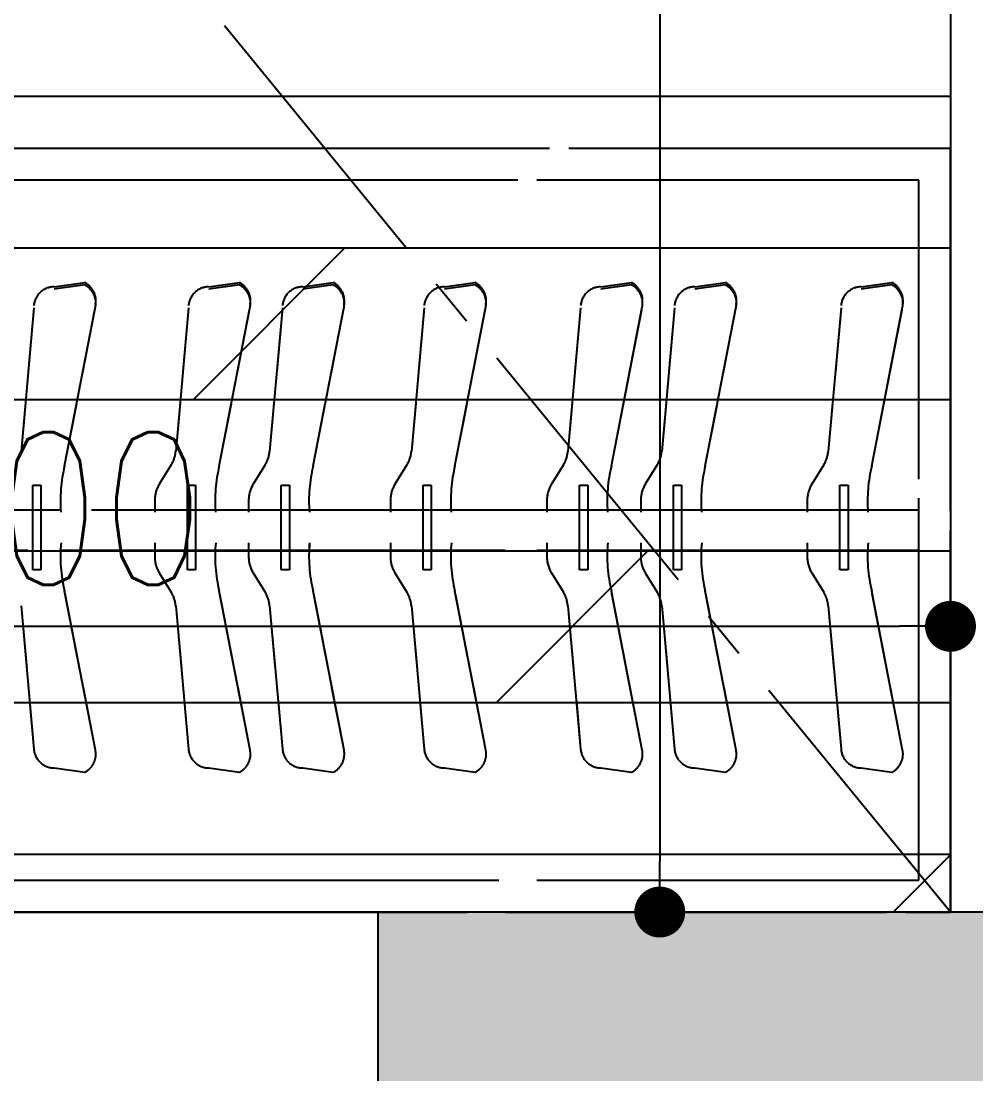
# Model space of a CAD drawing. Header units: inches. Extents: x -2597087 to 134135, y -662679 to 20000.
# Drawn here: x 14440 to 15190, y -11655 to -10828 of the extents above; entities that cross this region are included whole.
import ezdxf

# ---------------------------------------------------------------- set-up
doc = ezdxf.new("R2010")
doc.units = ezdxf.units.IN
doc.header["$LTSCALE"] = 100
doc.header["$MEASUREMENT"] = 0
for name, pattern in [('$0$DASH', [0.35, 0.25, -0.1]), ('__DASH', [0.35, 0.25, -0.1]), ('CENTER', [50.8, 31.75, -6.35, 6.35, -6.35]), ('CENTER2', [1.125, 0.75, -0.125, 0.125, -0.125]), ('DASH', [0.35, 0.25, -0.1]), ('HIDDENX2', [0.75, 0.5, -0.25])]:
    doc.linetypes.add(name, pattern=pattern)
doc.layers.get('0').update_dxf_attribs({"linetype": 'CONTINUOUS'})
doc.layers.get('Defpoints').update_dxf_attribs({"linetype": 'CONTINUOUS'})
for name, color, linetype in [('-04给水图层', 142, 'CENTER'), ('00-墙填充', 8, 'CONTINUOUS'), ('00-墙实线', 6, 'CONTINUOUS'), ('00-梁虚线', 4, 'DASH'), ('EQUIP-动力', 3, 'CONTINUOUS'), ('floor', 8, 'CONTINUOUS'), ('PUB_HATCH', 8, 'CONTINUOUS'), ('RC', 1, 'CONTINUOUS'), ('WALL', 7, 'CONTINUOUS'), ('wall-dim', 3, 'CONTINUOUS'), ('天花开线', 4, 'CONTINUOUS'), ('家具', 1, 'DASH')]:
    doc.layers.add(name, color=color, linetype=linetype)
doc.styles.get("Standard").update_dxf_attribs({"font": 'txt.shx', "width": 0.8, "bigfont": 'GBCBIG.shx'})
doc.dimstyles.new('50', dxfattribs={"dimscale": 50, "dimtxt": 2.4, "dimasz": 0.8, "dimexe": 1.25, "dimexo": 0.6, "dimgap": 0.65, "dimtad": 1, "dimdec": 0, "dimdsep": 46, "dimtxsty": 'Standard', "dimblk1": 'DOT', "dimblk2": 'DOT', "dimsah": 1, "dimcen": 2.5, "dimclrd": 3, "dimclre": 3, "dimclrt": 3, "dimadec": 0, "dimazin": 0, "dimtfac": 1, "dimtdec": 0, "dimtix": 1, "dimtmove": 2, "dimatfit": 0, "dimldrblk": 'DOT', "dimfxl": 5, "dimfxlon": 1, "dimarcsym": 0})

# ---------------------------------------------------------------- blocks, each defined once
blk = doc.blocks.new('DFG44EWDSDFG')
at = {"layer": 'PUB_HATCH'}
blk.add_hatch(color=6, dxfattribs=at).paths.add_polyline_path([(14719.92, -11527.45), (14719.92, -11727.45), (16169.92, -11727.45), (16169.92, -12077.45), (16369.92, -12077.45), (16369.92, -11527.45)])
at = {"layer": 'WALL'}
for p, q in [((15169.92, -8477.45), (15169.92, -11527.45)), ((15169.92, -11527.45), (13669.92, -11527.45))]:
    blk.add_line(p, q, dxfattribs=at)
at = {"layer": 'WALL', "color": 7}
for p, q in [((14719.92, -11527.45), (14719.92, -11727.45)), ((16369.92, -11527.45), (14719.92, -11527.45))]:
    blk.add_line(p, q, dxfattribs=at)
blk = doc.blocks.new('DREGFDS34DFDFDFFDDFDF')
at = {"layer": 'EQUIP-动力', "color": 8, "linetype": '__DASH', "ltscale": 10}
for p, q in [((43189.19, -10927.67), (41789.19, -10927.68)), ((43189.19, -11527.45), (43189.19, -10927.67)), ((43164.19, -10952.67), (41814.19, -10952.68)), ((43164.19, -11502.45), (43164.19, -10952.67)), ((42484.93, -11036.42), (42508.96, -11033.08)), ((42508.96, -11034.93), (42484.93, -11038.28)), ((42606.45, -11036.42), (42630.49, -11033.08)), ((42630.49, -11034.93), (42606.45, -11038.28)), ((42680.21, -11036.42), (42704.25, -11033.08)), ((42704.25, -11034.93), (42680.21, -11038.28)), ((42791.62, -11036.42), (42815.66, -11033.08)), ((42815.66, -11034.93), (42791.62, -11038.28)), ((42914.55, -11036.42), (42938.59, -11033.08)), ((42938.59, -11034.93), (42914.55, -11038.28)), ((42988.31, -11036.42), (43012.34, -11033.08)), ((43012.34, -11034.93), (42988.31, -11038.28)), ((43119.12, -11036.42), (43143.16, -11033.08)), ((43143.16, -11034.93), (43119.12, -11038.28)), ((42468.98, -11052.99), (42458.9, -11165.63)), ((42493.15, -11177.1), (42517.39, -11052.23)), ((42590.51, -11052.99), (42580.43, -11165.63)), ((42614.67, -11177.1), (42638.92, -11052.23)), ((42664.26, -11052.99), (42654.18, -11165.63)), ((42688.43, -11177.1), (42712.68, -11052.23)), ((42775.67, -11052.99), (42765.59, -11165.63)), ((42799.84, -11177.1), (42824.08, -11052.23)), ((42898.6, -11052.99), (42888.52, -11165.63)), ((42922.77, -11177.1), (42947.01, -11052.23)), ((42972.36, -11052.99), (42962.28, -11165.63)), ((42996.53, -11177.1), (43020.77, -11052.23)), ((43103.18, -11052.99), (43093.1, -11165.63)), ((43127.35, -11177.1), (43151.59, -11052.23)), ((42576.92, -11176.31), (42567.54, -11191.48)), ((42650.68, -11176.31), (42641.3, -11191.48)), ((42762.08, -11176.31), (42752.71, -11191.48)), ((42885.01, -11176.31), (42875.64, -11191.48)), ((42958.77, -11176.31), (42949.4, -11191.48)), ((43089.59, -11176.31), (43080.21, -11191.48)), ((42468.09, -11258.61), (42468.09, -11192.09)), ((42468.09, -11192.09), (42474.48, -11192.09)), ((42474.48, -11192.09), (42474.48, -11258.61)), ((42589.62, -11258.61), (42589.62, -11192.09)), ((42589.62, -11192.09), (42596.01, -11192.09)), ((42596.01, -11192.09), (42596.01, -11258.61)), ((42663.38, -11192.09), (42669.77, -11192.09)), ((42663.38, -11258.61), (42663.38, -11192.09)), ((42669.77, -11192.09), (42669.77, -11258.61)), ((42774.78, -11192.09), (42781.18, -11192.09)), ((42774.78, -11258.61), (42774.78, -11192.09)), ((42781.18, -11192.09), (42781.18, -11258.61)), ((42897.71, -11258.61), (42897.71, -11192.09)), ((42897.71, -11192.09), (42904.11, -11192.09)), ((42904.11, -11192.09), (42904.11, -11258.61)), ((42971.47, -11192.09), (42977.87, -11192.09)), ((42971.47, -11258.61), (42971.47, -11192.09)), ((42977.87, -11192.09), (42977.87, -11258.61)), ((43102.29, -11258.61), (43102.29, -11192.09)), ((43102.29, -11192.09), (43108.68, -11192.09)), ((43108.68, -11192.09), (43108.68, -11258.61)), ((42563.96, -11204.1), (42563.96, -11213.35)), ((42637.72, -11204.1), (42637.72, -11213.35)), ((42749.12, -11204.1), (42749.12, -11213.35)), ((42872.05, -11204.1), (42872.05, -11213.35)), ((42945.81, -11204.1), (42945.81, -11213.35)), ((43076.63, -11204.1), (43076.63, -11213.35)), ((43164.19, -11211.86), (41814.19, -11211.87)), ((42563.96, -11237.35), (42563.96, -11248.46)), ((42637.72, -11237.35), (42637.72, -11248.46)), ((42749.12, -11237.35), (42749.12, -11248.46)), ((42872.05, -11237.35), (42872.05, -11248.46)), ((42945.81, -11237.35), (42945.81, -11248.46)), ((43076.63, -11237.35), (43076.63, -11248.46)), ((41814.19, -11243.26), (43164.19, -11243.26)), ((42474.48, -11258.61), (42468.09, -11258.61)), ((42567.54, -11261.08), (42576.92, -11276.25)), ((42596.01, -11258.61), (42589.62, -11258.61)), ((42641.3, -11261.08), (42650.68, -11276.25)), ((42669.77, -11258.61), (42663.38, -11258.61)), ((42752.71, -11261.08), (42762.08, -11276.25)), ((42781.18, -11258.61), (42774.78, -11258.61)), ((42875.64, -11261.08), (42885.01, -11276.25)), ((42904.11, -11258.61), (42897.71, -11258.61)), ((42949.4, -11261.08), (42958.77, -11276.25)), ((42977.87, -11258.61), (42971.47, -11258.61)), ((43080.21, -11261.08), (43089.59, -11276.25)), ((43108.68, -11258.61), (43102.29, -11258.61)), ((42517.39, -11400.33), (42493.15, -11275.46)), ((42638.92, -11400.33), (42614.67, -11275.46)), ((42712.68, -11400.33), (42688.43, -11275.46)), ((42824.08, -11400.33), (42799.84, -11275.46)), ((42947.01, -11400.33), (42922.77, -11275.46)), ((43020.77, -11400.33), (42996.53, -11275.46)), ((43151.59, -11400.33), (43127.35, -11275.46)), ((42458.9, -11286.93), (42468.98, -11399.57)), ((42580.43, -11286.93), (42590.51, -11399.57)), ((42654.18, -11286.93), (42664.26, -11399.57)), ((42765.59, -11286.93), (42775.67, -11399.57)), ((42888.52, -11286.93), (42898.6, -11399.57)), ((42962.28, -11286.93), (42972.36, -11399.57)), ((43093.1, -11286.93), (43103.18, -11399.57)), ((42484.93, -11414.28), (42508.96, -11417.63)), ((42606.45, -11414.28), (42630.49, -11417.63)), ((42680.21, -11414.28), (42704.25, -11417.63)), ((42791.62, -11414.28), (42815.66, -11417.63)), ((42914.55, -11414.28), (42938.59, -11417.63)), ((42988.31, -11414.28), (43012.34, -11417.63)), ((43119.12, -11414.28), (43143.16, -11417.63)), ((41814.19, -11502.45), (43164.19, -11502.45)), ((41789.19, -11527.45), (43189.19, -11527.45))]:
    blk.add_line(p, q, dxfattribs=at)
for centre, radius, start, end in [((42484.93, -11052.42), 16, 90, 175.37628), ((42501.69, -11047.32), 16, 349.01113, 62.94331), ((42501.69, -11049.18), 16, 349.01113, 62.94331), ((42606.45, -11052.42), 16, 90, 175.37628), ((42623.21, -11047.32), 16, 349.01113, 62.94331), ((42623.21, -11049.18), 16, 349.01113, 62.94331), ((42680.21, -11052.42), 16, 90, 175.37628), ((42696.97, -11047.32), 16, 349.01113, 62.94331), ((42696.97, -11049.18), 16, 349.01113, 62.94331), ((42791.62, -11052.42), 16, 90, 175.37628), ((42808.38, -11047.32), 16, 349.01113, 62.94331), ((42808.38, -11049.18), 16, 349.01113, 62.94331), ((42914.55, -11052.42), 16, 90, 175.37628), ((42931.31, -11047.32), 16, 349.01113, 62.94331), ((42931.31, -11049.18), 16, 349.01113, 62.94331), ((42988.31, -11052.42), 16, 90, 175.37628), ((43005.07, -11047.32), 16, 349.01113, 62.94331), ((43005.07, -11049.18), 16, 349.01113, 62.94331), ((43119.12, -11052.42), 16, 90, 175.37628), ((43135.88, -11047.32), 16, 349.01113, 62.94331), ((43135.88, -11049.18), 16, 349.01113, 62.94331), ((42556.5, -11163.69), 24, 328.28634, 355.37628), ((42630.26, -11163.69), 24, 328.28634, 355.37628), ((42741.67, -11163.69), 24, 328.28634, 355.37628), ((42864.6, -11163.69), 24, 328.28634, 355.37628), ((42938.36, -11163.69), 24, 328.28634, 355.37628), ((43069.17, -11163.69), 24, 328.28634, 355.37628), ((42604.58, -11204.52), 114.76, 166.17722, 184.41605), ((42726.11, -11204.52), 114.76, 166.17722, 184.41605), ((42799.87, -11204.52), 114.76, 166.17722, 184.41605), ((42911.28, -11204.52), 114.76, 166.17722, 184.41605), ((43034.21, -11204.52), 114.76, 166.17722, 184.41605), ((43107.96, -11204.52), 114.76, 166.17722, 184.41605), ((43238.78, -11204.52), 114.76, 166.17722, 184.41605), ((42587.96, -11204.1), 24, 148.28634, 180), ((42661.72, -11204.1), 24, 148.28634, 180), ((42773.12, -11204.1), 24, 148.28634, 180), ((42896.05, -11204.1), 24, 148.28634, 180), ((42969.81, -11204.1), 24, 148.28634, 180), ((43100.63, -11204.1), 24, 148.28634, 180), ((42604.58, -11248.04), 114.76, 174.65354, 193.82278), ((42726.11, -11248.04), 114.76, 174.65354, 193.82278), ((42799.87, -11248.04), 114.76, 174.65354, 193.82278), ((42911.28, -11248.04), 114.76, 174.65354, 193.82278), ((43034.21, -11248.04), 114.76, 174.65354, 193.82278), ((43107.96, -11248.04), 114.76, 174.65354, 193.82278), ((43238.78, -11248.04), 114.76, 174.65354, 193.82278), ((42587.96, -11248.46), 24, 180, 211.71366), ((42661.72, -11248.46), 24, 180, 211.71366), ((42773.12, -11248.46), 24, 180, 211.71366), ((42896.05, -11248.46), 24, 180, 211.71366), ((42969.81, -11248.46), 24, 180, 211.71366), ((43100.63, -11248.46), 24, 180, 211.71366), ((42556.5, -11288.87), 24, 4.62372, 31.71366), ((42630.26, -11288.87), 24, 4.62372, 31.71366), ((42741.67, -11288.87), 24, 4.62372, 31.71366), ((42864.6, -11288.87), 24, 4.62372, 31.71366), ((42938.36, -11288.87), 24, 4.62372, 31.71366), ((43069.17, -11288.87), 24, 4.62372, 31.71366), ((42484.93, -11398.28), 16, 184.62372, 270), ((42501.69, -11403.38), 16, 297.05669, 10.98887), ((42606.45, -11398.28), 16, 184.62372, 270), ((42623.21, -11403.38), 16, 297.05669, 10.98887), ((42680.21, -11398.28), 16, 184.62372, 270), ((42696.97, -11403.38), 16, 297.05669, 10.98887), ((42791.62, -11398.28), 16, 184.62372, 270), ((42808.38, -11403.38), 16, 297.05669, 10.98887), ((42914.55, -11398.28), 16, 184.62372, 270), ((42931.31, -11403.38), 16, 297.05669, 10.98887), ((42988.31, -11398.28), 16, 184.62372, 270), ((43005.07, -11403.38), 16, 297.05669, 10.98887), ((43119.12, -11398.28), 16, 184.62372, 270), ((43135.88, -11403.38), 16, 297.05669, 10.98887)]:
    blk.add_arc(centre, radius, start, end, dxfattribs=at)
blk = doc.blocks.new('h54h5h56j56')
at = {"layer": '-04给水图层', "color": 8, "linetype": '$0$DASH', "ltscale": 5}
for p, q in [((38575.13, 13746.05), (37175.13, 13746.05)), ((38575.13, 13146.27), (38575.13, 13746.05)), ((38550.13, 13721.05), (37200.13, 13721.05)), ((38550.13, 13171.27), (38550.13, 13721.05)), ((37870.87, 13637.3), (37894.91, 13640.65)), ((37894.91, 13638.79), (37870.87, 13635.45)), ((37992.39, 13637.3), (38016.43, 13640.65)), ((38016.43, 13638.79), (37992.39, 13635.45)), ((38066.15, 13637.3), (38090.19, 13640.65)), ((38090.19, 13638.79), (38066.15, 13635.45)), ((38177.56, 13637.3), (38201.6, 13640.65)), ((38201.6, 13638.79), (38177.56, 13635.45)), ((38300.49, 13637.3), (38324.53, 13640.65)), ((38324.53, 13638.79), (38300.49, 13635.45)), ((38374.25, 13637.3), (38398.29, 13640.65)), ((38398.29, 13638.79), (38374.25, 13635.45)), ((38505.07, 13637.3), (38529.1, 13640.65)), ((38529.1, 13638.79), (38505.07, 13635.45)), ((37854.92, 13620.74), (37844.84, 13508.1)), ((37879.09, 13496.63), (37903.33, 13621.49)), ((37976.45, 13620.74), (37966.37, 13508.1)), ((38000.61, 13496.63), (38024.86, 13621.49)), ((38050.2, 13620.74), (38040.12, 13508.1)), ((38074.37, 13496.63), (38098.62, 13621.49)), ((38161.61, 13620.74), (38151.53, 13508.1)), ((38185.78, 13496.63), (38210.03, 13621.49)), ((38284.54, 13620.74), (38274.46, 13508.1)), ((38308.71, 13496.63), (38332.96, 13621.49)), ((38358.3, 13620.74), (38348.22, 13508.1)), ((38382.47, 13496.63), (38406.71, 13621.49)), ((38489.12, 13620.74), (38479.04, 13508.1)), ((38513.29, 13496.63), (38537.53, 13621.49)), ((37962.86, 13497.42), (37953.48, 13482.24)), ((38036.62, 13497.42), (38027.24, 13482.24)), ((38148.03, 13497.42), (38138.65, 13482.24)), ((38270.96, 13497.42), (38261.58, 13482.24)), ((38344.71, 13497.42), (38335.34, 13482.24)), ((38475.53, 13497.42), (38466.16, 13482.24)), ((37854.03, 13415.11), (37854.03, 13481.64)), ((37854.03, 13481.64), (37860.43, 13481.64)), ((37860.43, 13481.64), (37860.43, 13415.11)), ((37975.56, 13415.11), (37975.56, 13481.64)), ((37975.56, 13481.64), (37981.95, 13481.64)), ((37981.95, 13481.64), (37981.95, 13415.11)), ((38049.32, 13481.64), (38055.71, 13481.64)), ((38049.32, 13415.11), (38049.32, 13481.64)), ((38055.71, 13481.64), (38055.71, 13415.11)), ((38160.73, 13481.64), (38167.12, 13481.64)), ((38160.73, 13415.11), (38160.73, 13481.64)), ((38167.12, 13481.64), (38167.12, 13415.11)), ((38283.66, 13415.11), (38283.66, 13481.64)), ((38283.66, 13481.64), (38290.05, 13481.64)), ((38290.05, 13481.64), (38290.05, 13415.11)), ((38357.41, 13481.64), (38363.81, 13481.64)), ((38357.41, 13415.11), (38357.41, 13481.64)), ((38363.81, 13481.64), (38363.81, 13415.11)), ((38488.23, 13415.11), (38488.23, 13481.64)), ((38488.23, 13481.64), (38494.62, 13481.64)), ((38494.62, 13481.64), (38494.62, 13415.11)), ((37949.9, 13469.62), (37949.9, 13460.37)), ((38023.66, 13469.62), (38023.66, 13460.37)), ((38135.07, 13469.62), (38135.07, 13460.37)), ((38258, 13469.62), (38258, 13460.37)), ((38331.75, 13469.62), (38331.75, 13460.37)), ((38462.57, 13469.62), (38462.57, 13460.37)), ((38550.13, 13461.86), (37200.13, 13461.86)), ((37200.13, 13430.46), (38550.13, 13430.46)), ((37949.9, 13436.37), (37949.9, 13425.27)), ((38023.66, 13436.37), (38023.66, 13425.27)), ((38135.07, 13436.37), (38135.07, 13425.27)), ((38258, 13436.37), (38258, 13425.27)), ((38331.75, 13436.37), (38331.75, 13425.27)), ((38462.57, 13436.37), (38462.57, 13425.27)), ((37860.43, 13415.11), (37854.03, 13415.11)), ((37981.95, 13415.11), (37975.56, 13415.11)), ((38055.71, 13415.11), (38049.32, 13415.11)), ((38167.12, 13415.11), (38160.73, 13415.11)), ((38290.05, 13415.11), (38283.66, 13415.11)), ((38363.81, 13415.11), (38357.41, 13415.11)), ((38494.62, 13415.11), (38488.23, 13415.11)), ((37953.48, 13412.65), (37962.86, 13397.48)), ((38027.24, 13412.65), (38036.62, 13397.48)), ((38138.65, 13412.65), (38148.03, 13397.48)), ((38261.58, 13412.65), (38270.96, 13397.48)), ((38335.34, 13412.65), (38344.71, 13397.48)), ((38466.16, 13412.65), (38475.53, 13397.48)), ((37903.33, 13273.4), (37879.09, 13398.26)), ((38024.86, 13273.4), (38000.61, 13398.26)), ((38098.62, 13273.4), (38074.37, 13398.26)), ((38210.03, 13273.4), (38185.78, 13398.26)), ((38332.96, 13273.4), (38308.71, 13398.26)), ((38406.71, 13273.4), (38382.47, 13398.26)), ((38537.53, 13273.4), (38513.29, 13398.26)), ((37844.84, 13386.79), (37854.92, 13274.16)), ((37966.37, 13386.79), (37976.45, 13274.16)), ((38040.12, 13386.79), (38050.2, 13274.16)), ((38151.53, 13386.79), (38161.61, 13274.16)), ((38274.46, 13386.79), (38284.54, 13274.16)), ((38348.22, 13386.79), (38358.3, 13274.16)), ((38479.04, 13386.79), (38489.12, 13274.16)), ((37870.87, 13259.45), (37894.91, 13256.1)), ((37992.39, 13259.45), (38016.43, 13256.1)), ((38066.15, 13259.45), (38090.19, 13256.1)), ((38177.56, 13259.45), (38201.6, 13256.1)), ((38300.49, 13259.45), (38324.53, 13256.1)), ((38374.25, 13259.45), (38398.29, 13256.1)), ((38505.07, 13259.45), (38529.1, 13256.1)), ((37200.13, 13171.27), (38550.13, 13171.27)), ((37175.13, 13146.27), (38575.13, 13146.27))]:
    blk.add_line(p, q, dxfattribs=at)
for centre, radius, start, end in [((37870.87, 13621.3), 16, 90, 175.37628), ((37887.63, 13626.4), 16, 349.01113, 62.94331), ((37887.63, 13624.54), 16, 349.01113, 62.94331), ((37992.39, 13621.3), 16, 90, 175.37628), ((38009.15, 13626.4), 16, 349.01113, 62.94331), ((38009.15, 13624.54), 16, 349.01113, 62.94331), ((38066.15, 13621.3), 16, 90, 175.37628), ((38082.91, 13626.4), 16, 349.01113, 62.94331), ((38082.91, 13624.54), 16, 349.01113, 62.94331), ((38177.56, 13621.3), 16, 90, 175.37628), ((38194.32, 13626.4), 16, 349.01113, 62.94331), ((38194.32, 13624.54), 16, 349.01113, 62.94331), ((38300.49, 13621.3), 16, 90, 175.37628), ((38317.25, 13626.4), 16, 349.01113, 62.94331), ((38317.25, 13624.54), 16, 349.01113, 62.94331), ((38374.25, 13621.3), 16, 90, 175.37628), ((38391.01, 13626.4), 16, 349.01113, 62.94331), ((38391.01, 13624.54), 16, 349.01113, 62.94331), ((38505.07, 13621.3), 16, 90, 175.37628), ((38521.83, 13626.4), 16, 349.01113, 62.94331), ((38521.83, 13624.54), 16, 349.01113, 62.94331), ((37942.44, 13510.03), 24, 328.28634, 355.37628), ((38016.2, 13510.03), 24, 328.28634, 355.37628), ((38127.61, 13510.03), 24, 328.28634, 355.37628), ((38250.54, 13510.03), 24, 328.28634, 355.37628), ((38324.3, 13510.03), 24, 328.28634, 355.37628), ((38455.12, 13510.03), 24, 328.28634, 355.37628), ((37990.53, 13469.21), 114.76, 166.17722, 184.41605), ((38112.05, 13469.21), 114.76, 166.17722, 184.41605), ((38185.81, 13469.21), 114.76, 166.17722, 184.41605), ((38297.22, 13469.21), 114.76, 166.17722, 184.41605), ((38420.15, 13469.21), 114.76, 166.17722, 184.41605), ((38493.91, 13469.21), 114.76, 166.17722, 184.41605), ((38624.72, 13469.21), 114.76, 166.17722, 184.41605), ((37973.9, 13469.62), 24, 148.28634, 180), ((38047.66, 13469.62), 24, 148.28634, 180), ((38159.07, 13469.62), 24, 148.28634, 180), ((38282, 13469.62), 24, 148.28634, 180), ((38355.75, 13469.62), 24, 148.28634, 180), ((38486.57, 13469.62), 24, 148.28634, 180), ((37990.53, 13425.68), 114.76, 174.65354, 193.82278), ((38112.05, 13425.68), 114.76, 174.65354, 193.82278), ((38185.81, 13425.68), 114.76, 174.65354, 193.82278), ((38297.22, 13425.68), 114.76, 174.65354, 193.82278), ((38420.15, 13425.68), 114.76, 174.65354, 193.82278), ((38493.91, 13425.68), 114.76, 174.65354, 193.82278), ((38624.72, 13425.68), 114.76, 174.65354, 193.82278), ((37973.9, 13425.27), 24, 180, 211.71366), ((38047.66, 13425.27), 24, 180, 211.71366), ((38159.07, 13425.27), 24, 180, 211.71366), ((38282, 13425.27), 24, 180, 211.71366), ((38355.75, 13425.27), 24, 180, 211.71366), ((38486.57, 13425.27), 24, 180, 211.71366), ((37942.44, 13384.86), 24, 4.62372, 31.71366), ((38016.2, 13384.86), 24, 4.62372, 31.71366), ((38127.61, 13384.86), 24, 4.62372, 31.71366), ((38250.54, 13384.86), 24, 4.62372, 31.71366), ((38324.3, 13384.86), 24, 4.62372, 31.71366), ((38455.12, 13384.86), 24, 4.62372, 31.71366), ((37870.87, 13275.45), 16, 184.62372, 270), ((37887.63, 13270.35), 16, 297.05669, 10.98887), ((37992.39, 13275.45), 16, 184.62372, 270), ((38009.15, 13270.35), 16, 297.05669, 10.98887), ((38066.15, 13275.45), 16, 184.62372, 270), ((38082.91, 13270.35), 16, 297.05669, 10.98887), ((38177.56, 13275.45), 16, 184.62372, 270), ((38194.32, 13270.35), 16, 297.05669, 10.98887), ((38300.49, 13275.45), 16, 184.62372, 270), ((38317.25, 13270.35), 16, 297.05669, 10.98887), ((38374.25, 13275.45), 16, 184.62372, 270), ((38391.01, 13270.35), 16, 297.05669, 10.98887), ((38505.07, 13275.45), 16, 184.62372, 270), ((38521.83, 13270.35), 16, 297.05669, 10.98887)]:
    blk.add_arc(centre, radius, start, end, dxfattribs=at)
blk = doc.blocks.new('_Dot')
at = {"color": 0, "linetype": 'ByBlock', "lineweight": -2}
blk.add_line((-0.5, 0), (-1, 0), dxfattribs=at)
at = {"color": 0, "linetype": 'ByBlock', "const_width": 0.5}
blk.add_lwpolyline([(-0.25, 0, 1), (0.25, 0, 1)], format="xyb", close=True, dxfattribs=at)
blk = doc.blocks.new('*D570')
at = {"layer": 'Defpoints', "color": 0, "transparency": 16777216}
for p in [(15169.92, -8477.45), (14941.48, -11527.45), (15169.92, -11527.45)]:
    blk.add_point(p, dxfattribs=at)
at = {"layer": 'wall-dim', "color": 3, "lineweight": -2, "transparency": 16777216}
for p, q in [((15139.92, -8477.45), (14878.98, -8477.45)), ((14941.48, -8517.45), (14941.48, -11487.45)), ((15139.92, -11527.45), (14878.98, -11527.45))]:
    blk.add_line(p, q, dxfattribs=at)
at = {"layer": 'wall-dim', "color": 3, "lineweight": -2, "transparency": 16777216, "xscale": 40, "yscale": 40, "zscale": 40}
for p, rotation in [((14941.48, -8477.45), 90), ((14941.48, -11527.45), 270)]:
    blk.add_blockref('_Dot', p, dxfattribs=dict(at, rotation=rotation))
at = {"layer": 'wall-dim', "color": 3, "transparency": 16777216, "insert": (14848.98, -10002.45), "char_height": 120, "attachment_point": 5, "rotation": 90}
blk.add_mtext('3050', dxfattribs=at)
blk = doc.blocks.new('*D571')
at = {"layer": 'Defpoints', "color": 0, "transparency": 16777216}
for p in [(15169.92, -11303.03), (13669.92, -11527.45), (15169.92, -11527.45)]:
    blk.add_point(p, dxfattribs=at)
at = {"layer": 'wall-dim', "color": 3, "lineweight": -2, "transparency": 16777216}
for p, q in [((13669.92, -11497.45), (13669.92, -11240.53)), ((15169.92, -11497.45), (15169.92, -11240.53)), ((13709.92, -11303.03), (15129.92, -11303.03))]:
    blk.add_line(p, q, dxfattribs=at)
at = {"layer": 'wall-dim', "color": 3, "lineweight": -2, "transparency": 16777216, "xscale": 40, "yscale": 40, "zscale": 40, "rotation": 180}
blk.add_blockref('_Dot', (13669.92, -11303.03), dxfattribs=at)
at = {"layer": 'wall-dim', "color": 3, "lineweight": -2, "transparency": 16777216, "xscale": 40, "yscale": 40, "zscale": 40}
blk.add_blockref('_Dot', (15169.92, -11303.03), dxfattribs=at)
at = {"layer": 'wall-dim', "color": 3, "transparency": 16777216, "insert": (14419.92, -11210.53), "char_height": 120, "attachment_point": 5}
blk.add_mtext('1500', dxfattribs=at)
blk = doc.blocks.new('GTDEHD')
at = {"layer": '00-墙填充', "color": 8}
for points in [[(111160.77, -20031.36), (111360.77, -20231.36), (111160.77, -20231.36), (111360.77, -20231.36)], [(111160.77, -20031.36), (111360.77, -20231.36), (112810.77, -20031.36), (112610.77, -20231.36)], [(111360.77, -20031.36), (111360.77, -20231.36), (111360.77, -20031.36), (111360.77, -20231.36)]]:
    blk.add_solid(points, dxfattribs=at)
at = {"layer": '00-墙实线', "color": 8}
for p, q in [((111360.77, -20031.36), (111160.77, -20031.36)), ((111160.77, -20031.36), (111160.77, -20231.36)), ((112810.77, -20031.36), (111360.77, -20031.36))]:
    blk.add_line(p, q, dxfattribs=at)
at = {"layer": '00-梁虚线', "color": 8, "ltscale": 10}
for p, q in [((111610.77, -16981.36), (111610.77, -20031.36)), ((111160.77, -20031.36), (109110.77, -20031.36))]:
    blk.add_line(p, q, dxfattribs=at)

msp = doc.modelspace()

# ---------------------------------------------------------------- hatches: boundary and pattern name
at = {"layer": 'floor'}
h = msp.add_hatch(dxfattribs=at)
h.set_pattern_fill('DOLMIT', color=256, scale=150, style=0)
h.set_pattern_definition([(0, (12669.92, -12077.45), (3e-14, 119.0613), []), (45, (12669.9, -12077.45), (-238.122, 238.122), [168.378, -336.756])])
h.paths.add_polyline_path([(12669.915, -8477.452), (15169.915, -8477.452), (15169.915, -11527.452), (13669.915, -11527.452), (13669.915, -12077.452), (12669.915, -12077.452)])

# ---------------------------------------------------------------- linework, layer by layer
at = {"layer": 'RC', "color": 1}
msp.add_lwpolyline([(15169.915, -8477.452), (15169.915, -11527.452), (13669.915, -11527.452), (13669.915, -12077.452), (12669.915, -12077.452), (12669.915, -8477.452)], close=True, dxfattribs=at)
at = {"layer": '天花开线', "linetype": 'CENTER2', "ltscale": 3}
msp.add_line((15169.915, -11527.452), (12669.915, -8477.452), dxfattribs=at)
at = {"layer": '家具', "color": 8, "linetype": 'HIDDENX2'}
for p, q in [((14465.654, -11036.423), (14489.692, -11033.075)), ((14489.692, -11034.932), (14465.654, -11038.28)), ((14587.181, -11036.423), (14611.22, -11033.075)), ((14611.22, -11034.932), (14587.181, -11038.28)), ((14660.939, -11036.423), (14684.978, -11033.075)), ((14684.978, -11034.932), (14660.939, -11038.28)), ((14772.346, -11036.423), (14796.384, -11033.075)), ((14796.384, -11034.932), (14772.346, -11038.28)), ((14895.276, -11036.423), (14919.315, -11033.075)), ((14919.315, -11034.932), (14895.276, -11038.28)), ((14969.034, -11036.423), (14993.073, -11033.075)), ((14993.073, -11034.932), (14969.034, -11038.28)), ((15099.853, -11036.423), (15123.891, -11033.075)), ((15123.891, -11034.932), (15099.853, -11038.28)), ((14449.706, -11052.99), (14439.626, -11165.628)), ((14473.875, -11177.097), (14498.121, -11052.231)), ((14571.233, -11052.99), (14561.153, -11165.628)), ((14595.402, -11177.097), (14619.648, -11052.231)), ((14644.991, -11052.99), (14634.911, -11165.628)), ((14669.16, -11177.097), (14693.406, -11052.231)), ((14756.398, -11052.99), (14746.318, -11165.628)), ((14780.567, -11177.097), (14804.813, -11052.231)), ((14879.328, -11052.99), (14869.248, -11165.628)), ((14903.497, -11177.097), (14927.743, -11052.231)), ((14953.086, -11052.99), (14943.006, -11165.628)), ((14977.255, -11177.097), (15001.501, -11052.231)), ((15083.905, -11052.99), (15073.825, -11165.628)), ((15108.073, -11177.097), (15132.32, -11052.231)), ((14557.648, -11176.31), (14548.271, -11191.484)), ((14631.406, -11176.31), (14622.029, -11191.484)), ((14742.813, -11176.31), (14733.436, -11191.484)), ((14865.743, -11176.31), (14856.366, -11191.484)), ((14939.501, -11176.31), (14930.124, -11191.484)), ((15070.32, -11176.31), (15060.942, -11191.484)), ((14448.821, -11258.613), (14448.821, -11192.09)), ((14448.821, -11192.09), (14455.213, -11192.09)), ((14455.213, -11192.09), (14455.213, -11258.613)), ((14570.348, -11258.613), (14570.348, -11192.09)), ((14570.348, -11192.09), (14576.74, -11192.09)), ((14576.74, -11192.09), (14576.74, -11258.613)), ((14644.106, -11192.09), (14650.498, -11192.09)), ((14644.106, -11258.613), (14644.106, -11192.09)), ((14650.498, -11192.09), (14650.498, -11258.613)), ((14755.513, -11192.09), (14761.905, -11192.09)), ((14755.513, -11258.613), (14755.513, -11192.09)), ((14761.905, -11192.09), (14761.905, -11258.613)), ((14878.443, -11258.613), (14878.443, -11192.09)), ((14878.443, -11192.09), (14884.835, -11192.09)), ((14884.835, -11192.09), (14884.835, -11258.613)), ((14952.201, -11192.09), (14958.593, -11192.09)), ((14952.201, -11258.613), (14952.201, -11192.09)), ((14958.593, -11192.09), (14958.593, -11258.613)), ((15083.02, -11258.613), (15083.02, -11192.09)), ((15083.02, -11192.09), (15089.412, -11192.09)), ((15089.412, -11192.09), (15089.412, -11258.613)), ((14544.687, -11204.101), (14544.687, -11213.352)), ((14618.445, -11204.101), (14618.445, -11213.352)), ((14729.852, -11204.101), (14729.852, -11213.352)), ((14852.782, -11204.101), (14852.782, -11213.352)), ((14926.54, -11204.101), (14926.54, -11213.352)), ((15057.359, -11204.101), (15057.359, -11213.352)), ((14544.687, -11237.352), (14544.687, -11248.459)), ((14618.445, -11237.352), (14618.445, -11248.459)), ((14729.852, -11237.352), (14729.852, -11248.459)), ((14852.782, -11237.352), (14852.782, -11248.459)), ((14926.54, -11237.352), (14926.54, -11248.459)), ((15057.359, -11237.352), (15057.359, -11248.459)), ((14455.213, -11258.613), (14448.821, -11258.613)), ((14548.271, -11261.075), (14557.648, -11276.25)), ((14576.74, -11258.613), (14570.348, -11258.613)), ((14622.029, -11261.075), (14631.406, -11276.25)), ((14650.498, -11258.613), (14644.106, -11258.613)), ((14733.436, -11261.075), (14742.813, -11276.25)), ((14761.905, -11258.613), (14755.513, -11258.613)), ((14856.366, -11261.075), (14865.743, -11276.25)), ((14884.835, -11258.613), (14878.443, -11258.613)), ((14930.124, -11261.075), (14939.501, -11276.25)), ((14958.593, -11258.613), (14952.201, -11258.613)), ((15060.942, -11261.075), (15070.32, -11276.25)), ((15089.412, -11258.613), (15083.02, -11258.613)), ((14498.121, -11400.329), (14473.875, -11275.463)), ((14619.648, -11400.329), (14595.402, -11275.463)), ((14693.406, -11400.329), (14669.16, -11275.463)), ((14804.813, -11400.329), (14780.567, -11275.463)), ((14927.743, -11400.329), (14903.497, -11275.463)), ((15001.501, -11400.329), (14977.255, -11275.463)), ((15132.32, -11400.329), (15108.073, -11275.463)), ((14439.626, -11286.932), (14449.706, -11399.57)), ((14561.153, -11286.932), (14571.233, -11399.57)), ((14634.911, -11286.932), (14644.991, -11399.57)), ((14746.318, -11286.932), (14756.398, -11399.57)), ((14869.248, -11286.932), (14879.328, -11399.57)), ((14943.006, -11286.932), (14953.086, -11399.57)), ((15073.825, -11286.932), (15083.905, -11399.57)), ((14465.654, -11414.28), (14489.692, -11417.628)), ((14587.181, -11414.28), (14611.22, -11417.628)), ((14660.939, -11414.28), (14684.978, -11417.628)), ((14772.346, -11414.28), (14796.384, -11417.628)), ((14895.276, -11414.28), (14919.315, -11417.628)), ((14969.034, -11414.28), (14993.073, -11417.628)), ((15099.853, -11414.28), (15123.891, -11417.628))]:
    msp.add_line(p, q, dxfattribs=at)
at = {"layer": '家具', "color": 252, "linetype": 'HIDDENX2'}
for p, q in [((15144.915, -11211.865), (13794.915, -11211.866)), ((13794.915, -11243.262), (15144.915, -11243.261))]:
    msp.add_line(p, q, dxfattribs=at)
at = {"layer": '家具', "color": 2, "linetype": 'DASH', "ltscale": 3}
msp.add_lwpolyline([(15169.915, -11527.451), (15169.915, -10927.674), (13769.915, -10927.675), (13769.915, -11527.452)], close=True, dxfattribs=at)
at = {"layer": '家具', "color": 1, "linetype": 'DASH', "ltscale": 3}
msp.add_lwpolyline([(15144.915, -11502.451), (15144.915, -10952.674), (13794.915, -10952.675), (13794.915, -11502.452)], close=True, dxfattribs=at)
at = {"layer": '家具', "color": 8, "linetype": 'HIDDENX2'}
for centre, radius, start, end in [((14465.654, -11052.423), 16, 90, 175.376277), ((14482.415, -11047.324), 16, 349.011132, 62.943309), ((14482.415, -11049.181), 16, 349.011132, 62.943309), ((14587.181, -11052.423), 16, 90, 175.376277), ((14603.942, -11047.324), 16, 349.011132, 62.943309), ((14603.942, -11049.181), 16, 349.011132, 62.943309), ((14660.939, -11052.423), 16, 90, 175.376277), ((14677.7, -11047.324), 16, 349.011132, 62.943309), ((14677.7, -11049.181), 16, 349.011132, 62.943309), ((14772.346, -11052.423), 16, 90, 175.376277), ((14789.106, -11047.324), 16, 349.011132, 62.943309), ((14789.106, -11049.181), 16, 349.011132, 62.943309), ((14895.276, -11052.423), 16, 90, 175.376277), ((14912.037, -11047.324), 16, 349.011132, 62.943309), ((14912.037, -11049.181), 16, 349.011132, 62.943309), ((14969.034, -11052.423), 16, 90, 175.376277), ((14985.795, -11047.324), 16, 349.011132, 62.943309), ((14985.795, -11049.181), 16, 349.011132, 62.943309), ((15099.853, -11052.423), 16, 90, 175.376277), ((15116.613, -11047.324), 16, 349.011132, 62.943309), ((15116.613, -11049.181), 16, 349.011132, 62.943309), ((14537.231, -11163.693), 24, 328.286344, 355.376277), ((14610.989, -11163.693), 24, 328.286344, 355.376277), ((14722.396, -11163.693), 24, 328.286344, 355.376277), ((14845.326, -11163.693), 24, 328.286344, 355.376277), ((14919.084, -11163.693), 24, 328.286344, 355.376277), ((15049.903, -11163.693), 24, 328.286344, 355.376277), ((14585.312, -11204.515), 114.761, 166.177224, 184.416048), ((14706.839, -11204.515), 114.761, 166.177224, 184.416048), ((14780.597, -11204.515), 114.761, 166.177224, 184.416048), ((14892.004, -11204.515), 114.761, 166.177224, 184.416048), ((15014.934, -11204.515), 114.761, 166.177224, 184.416048), ((15088.692, -11204.515), 114.761, 166.177224, 184.416048), ((15219.511, -11204.515), 114.761, 166.177224, 184.416048), ((14568.687, -11204.101), 24, 148.286344, 180), ((14642.445, -11204.101), 24, 148.286344, 180), ((14753.852, -11204.101), 24, 148.286344, 180), ((14876.782, -11204.101), 24, 148.286344, 180), ((14950.54, -11204.101), 24, 148.286344, 180), ((15081.359, -11204.101), 24, 148.286344, 180), ((14585.312, -11248.045), 114.761, 174.653543, 193.822776), ((14706.839, -11248.045), 114.761, 174.653543, 193.822776), ((14780.597, -11248.045), 114.761, 174.653543, 193.822776), ((14892.004, -11248.045), 114.761, 174.653543, 193.822776), ((15014.934, -11248.045), 114.761, 174.653543, 193.822776), ((15088.692, -11248.045), 114.761, 174.653543, 193.822776), ((15219.511, -11248.045), 114.761, 174.653543, 193.822776), ((14568.687, -11248.459), 24, 180, 211.713656), ((14642.445, -11248.459), 24, 180, 211.713656), ((14753.852, -11248.459), 24, 180, 211.713656), ((14876.782, -11248.459), 24, 180, 211.713656), ((14950.54, -11248.459), 24, 180, 211.713656), ((15081.359, -11248.459), 24, 180, 211.713656), ((14537.231, -11288.866), 24, 4.623723, 31.713656), ((14610.989, -11288.866), 24, 4.623723, 31.713656), ((14722.396, -11288.866), 24, 4.623723, 31.713656), ((14845.326, -11288.866), 24, 4.623723, 31.713656), ((14919.084, -11288.866), 24, 4.623723, 31.713656), ((15049.903, -11288.866), 24, 4.623723, 31.713656), ((14465.654, -11398.28), 16, 184.623723, 270), ((14482.415, -11403.379), 16, 297.056691, 10.988868), ((14587.181, -11398.28), 16, 184.623723, 270), ((14603.942, -11403.379), 16, 297.056691, 10.988868), ((14660.939, -11398.28), 16, 184.623723, 270), ((14677.7, -11403.379), 16, 297.056691, 10.988868), ((14772.346, -11398.28), 16, 184.623723, 270), ((14789.106, -11403.379), 16, 297.056691, 10.988868), ((14895.276, -11398.28), 16, 184.623723, 270), ((14912.037, -11403.379), 16, 297.056691, 10.988868), ((14969.034, -11398.28), 16, 184.623723, 270), ((14985.795, -11403.379), 16, 297.056691, 10.988868), ((15099.853, -11398.28), 16, 184.623723, 270), ((15116.613, -11403.379), 16, 297.056691, 10.988868)]:
    msp.add_arc(centre, radius, start, end, dxfattribs=at)

# ---------------------------------------------------------------- block references
at = {"layer": '-04给水图层'}
msp.add_blockref('h54h5h56j56', (-23405.213, -24673.725), dxfattribs=at)
msp.add_blockref('DFG44EWDSDFG', (0, 0))
at = {"layer": '00-梁虚线'}
msp.add_blockref('GTDEHD', (-96440.852, 8503.907), dxfattribs=at)
at = {"layer": 'EQUIP-动力', "color": 2}
msp.add_blockref('DREGFDS34DFDFDFFDDFDF', (-28019.272, 0), dxfattribs=at)

# ---------------------------------------------------------------- dimensions: what is measured, and where the dimension line sits
at = {"layer": 'wall-dim'}
dim = msp.add_linear_dim(base=(14941.48, -11527.452), p1=(15169.915, -8477.452), p2=(15169.915, -11527.452), angle=90, dimstyle='50', override={"dimarcsym": 2}, dxfattribs=at)
dim.commit()
dim.dimension.update_dxf_attribs({"geometry": '*D570', "text_midpoint": (14848.98, -10002.452)})
dim = msp.add_linear_dim(base=(15169.915, -11303.027), p1=(13669.915, -11527.452), p2=(15169.915, -11527.452), dimstyle='50', override={"dimarcsym": 2}, dxfattribs=at)
dim.commit()
dim.dimension.update_dxf_attribs({"geometry": '*D571', "text_midpoint": (14419.915, -11210.527)})

doc.saveas('drawing.dxf')
